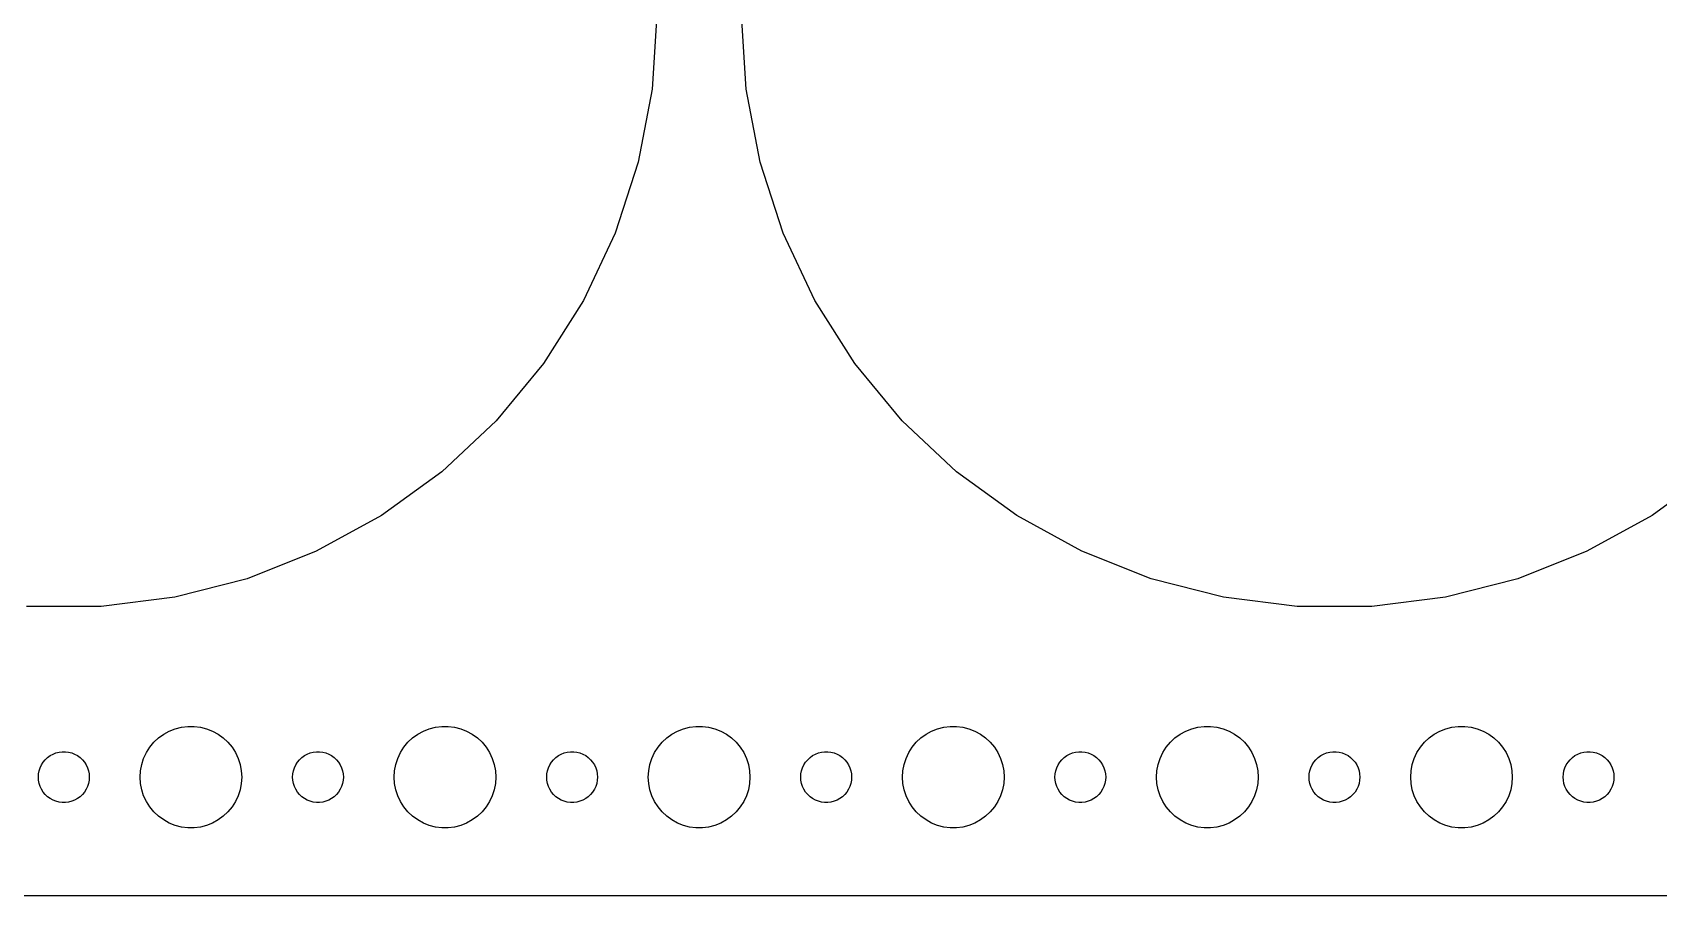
# Model space of a CAD drawing. Header units: metres. Extents: x -194 to 194, y -52 to 52.
# Drawn here: x -1.8 to 94.1, y -52 to -1 of the extents above; entities that cross this region are included whole.
import ezdxf

# ---------------------------------------------------------------- set-up
doc = ezdxf.new("R2010")
doc.units = ezdxf.units.M

msp = doc.modelspace()

# ---------------------------------------------------------------- linework, layer by layer
for p, q in [((35, 0), (34.724, -4.38666)), ((40.276, -4.38666), (40, 0)), ((34.724, -4.38666), (33.9004, -8.70413)), ((41.0996, -8.70413), (40.276, -4.38666)), ((33.9004, -8.70413), (32.5422, -12.8844)), ((42.4578, -12.8844), (41.0996, -8.70413)), ((32.5422, -12.8844), (30.6707, -16.8614)), ((44.3293, -16.8614), (42.4578, -12.8844)), ((30.6707, -16.8614), (28.3156, -20.5725)), ((46.6844, -20.5725), (44.3293, -16.8614)), ((28.3156, -20.5725), (25.5139, -23.9591)), ((49.4861, -23.9591), (46.6844, -20.5725)), ((25.5139, -23.9591), (22.3098, -26.968)), ((52.6902, -26.968), (49.4861, -23.9591)), ((22.3098, -26.968), (18.7539, -29.5515)), ((56.2461, -29.5515), (52.6902, -26.968)), ((97.3098, -26.968), (93.7539, -29.5515)), ((18.7539, -29.5515), (14.9023, -31.6689)), ((60.0977, -31.6689), (56.2461, -29.5515)), ((93.7539, -29.5515), (89.9023, -31.6689)), ((14.9023, -31.6689), (10.8156, -33.287)), ((64.1844, -33.287), (60.0977, -31.6689)), ((89.9023, -31.6689), (85.8156, -33.287)), ((10.8156, -33.287), (6.55833, -34.3801)), ((68.4417, -34.3801), (64.1844, -33.287)), ((85.8156, -33.287), (81.5583, -34.3801)), ((6.55833, -34.3801), (2.19766, -34.9309)), ((72.8023, -34.9309), (68.4417, -34.3801)), ((81.5583, -34.3801), (77.1977, -34.9309)), ((2.19766, -34.9309), (-2.19766, -34.9309)), ((77.1977, -34.9309), (72.8023, -34.9309)), ((6.22266, -42.2855), (6.57294, -42.1468)), ((6.57294, -42.1468), (6.93785, -42.0531)), ((6.93785, -42.0531), (7.31161, -42.0059)), ((7.31161, -42.0059), (7.68837, -42.0059)), ((7.68837, -42.0059), (8.06213, -42.0531)), ((8.06213, -42.0531), (8.42705, -42.1468)), ((8.42705, -42.1468), (8.77733, -42.2855)), ((21.2227, -42.2855), (21.5729, -42.1468)), ((21.5729, -42.1468), (21.9379, -42.0531)), ((21.9379, -42.0531), (22.3116, -42.0059)), ((22.3116, -42.0059), (22.6884, -42.0059)), ((22.6884, -42.0059), (23.0621, -42.0531)), ((23.0621, -42.0531), (23.427, -42.1468)), ((23.427, -42.1468), (23.7773, -42.2855)), ((36.2227, -42.2855), (36.5729, -42.1468)), ((36.5729, -42.1468), (36.9379, -42.0531)), ((36.9379, -42.0531), (37.3116, -42.0059)), ((37.3116, -42.0059), (37.6884, -42.0059)), ((37.6884, -42.0059), (38.0621, -42.0531)), ((38.0621, -42.0531), (38.427, -42.1468)), ((38.427, -42.1468), (38.7773, -42.2855)), ((51.2227, -42.2855), (51.5729, -42.1468)), ((51.5729, -42.1468), (51.9379, -42.0531)), ((51.9379, -42.0531), (52.3116, -42.0059)), ((52.3116, -42.0059), (52.6884, -42.0059)), ((52.6884, -42.0059), (53.0621, -42.0531)), ((53.0621, -42.0531), (53.427, -42.1468)), ((53.427, -42.1468), (53.7773, -42.2855)), ((66.2227, -42.2855), (66.573, -42.1468)), ((66.573, -42.1468), (66.9379, -42.0531)), ((66.9379, -42.0531), (67.3116, -42.0059)), ((67.3116, -42.0059), (67.6884, -42.0059)), ((67.6884, -42.0059), (68.0621, -42.0531)), ((68.0621, -42.0531), (68.427, -42.1468)), ((68.427, -42.1468), (68.7773, -42.2855)), ((81.2227, -42.2855), (81.573, -42.1468)), ((81.573, -42.1468), (81.9379, -42.0531)), ((81.9379, -42.0531), (82.3116, -42.0059)), ((82.3116, -42.0059), (82.6884, -42.0059)), ((82.6884, -42.0059), (83.0621, -42.0531)), ((83.0621, -42.0531), (83.427, -42.1468)), ((83.427, -42.1468), (83.7773, -42.2855)), ((5.07294, -43.2366), (5.31308, -42.9464)), ((5.31308, -42.9464), (5.58772, -42.6885)), ((5.58772, -42.6885), (5.89252, -42.467)), ((5.89252, -42.467), (6.22266, -42.2855)), ((8.77733, -42.2855), (9.10747, -42.467)), ((9.10747, -42.467), (9.41226, -42.6885)), ((9.41226, -42.6885), (9.6869, -42.9464)), ((9.6869, -42.9464), (9.92705, -43.2366)), ((20.0729, -43.2366), (20.3131, -42.9464)), ((20.3131, -42.9464), (20.5877, -42.6885)), ((20.5877, -42.6885), (20.8925, -42.467)), ((20.8925, -42.467), (21.2227, -42.2855)), ((23.7773, -42.2855), (24.1075, -42.467)), ((24.1075, -42.467), (24.4123, -42.6885)), ((24.4123, -42.6885), (24.6869, -42.9464)), ((24.6869, -42.9464), (24.927, -43.2366)), ((35.0729, -43.2366), (35.3131, -42.9464)), ((35.3131, -42.9464), (35.5877, -42.6885)), ((35.5877, -42.6885), (35.8925, -42.467)), ((35.8925, -42.467), (36.2227, -42.2855)), ((38.7773, -42.2855), (39.1075, -42.467)), ((39.1075, -42.467), (39.4123, -42.6885)), ((39.4123, -42.6885), (39.6869, -42.9464)), ((39.6869, -42.9464), (39.927, -43.2366)), ((50.0729, -43.2366), (50.3131, -42.9464)), ((50.3131, -42.9464), (50.5877, -42.6885)), ((50.5877, -42.6885), (50.8925, -42.467)), ((50.8925, -42.467), (51.2227, -42.2855)), ((53.7773, -42.2855), (54.1075, -42.467)), ((54.1075, -42.467), (54.4123, -42.6885)), ((54.4123, -42.6885), (54.6869, -42.9464)), ((54.6869, -42.9464), (54.927, -43.2366)), ((65.073, -43.2366), (65.3131, -42.9464)), ((65.3131, -42.9464), (65.5877, -42.6885)), ((65.5877, -42.6885), (65.8925, -42.467)), ((65.8925, -42.467), (66.2227, -42.2855)), ((68.7773, -42.2855), (69.1075, -42.467)), ((69.1075, -42.467), (69.4123, -42.6885)), ((69.4123, -42.6885), (69.6869, -42.9464)), ((69.6869, -42.9464), (69.927, -43.2366)), ((80.073, -43.2366), (80.3131, -42.9464)), ((80.3131, -42.9464), (80.5877, -42.6885)), ((80.5877, -42.6885), (80.8925, -42.467)), ((80.8925, -42.467), (81.2227, -42.2855)), ((83.7773, -42.2855), (84.1075, -42.467)), ((84.1075, -42.467), (84.4123, -42.6885)), ((84.4123, -42.6885), (84.6869, -42.9464)), ((84.6869, -42.9464), (84.927, -43.2366)), ((-1.31445, -44.2774), (-1.21352, -44.1183)), ((-1.21352, -44.1183), (-1.09344, -43.9732)), ((-1.09344, -43.9732), (-0.95613, -43.8442)), ((-0.95613, -43.8442), (-0.80373, -43.7335)), ((-0.80373, -43.7335), (-0.63866, -43.6428)), ((-0.63866, -43.6428), (-0.46352, -43.5734)), ((-0.46352, -43.5734), (-0.28107, -43.5266)), ((-0.28107, -43.5266), (-0.09418, -43.503)), ((-0.09418, -43.503), (0.09418, -43.503)), ((0.09418, -43.503), (0.28107, -43.5266)), ((0.28107, -43.5266), (0.46352, -43.5734)), ((0.46352, -43.5734), (0.63866, -43.6428)), ((0.63866, -43.6428), (0.80373, -43.7335)), ((0.80373, -43.7335), (0.95613, -43.8442)), ((0.95613, -43.8442), (1.09344, -43.9732)), ((1.09344, -43.9732), (1.21352, -44.1183)), ((1.21352, -44.1183), (1.31445, -44.2774)), ((4.59424, -44.2539), (4.71066, -43.8956)), ((4.71066, -43.8956), (4.87108, -43.5547)), ((4.87108, -43.5547), (5.07294, -43.2366)), ((9.92705, -43.2366), (10.1289, -43.5547)), ((10.1289, -43.5547), (10.2893, -43.8956)), ((10.2893, -43.8956), (10.4057, -44.2539)), ((13.6855, -44.2774), (13.7865, -44.1183)), ((13.7865, -44.1183), (13.9065, -43.9732)), ((13.9065, -43.9732), (14.0439, -43.8442)), ((14.0439, -43.8442), (14.1963, -43.7335)), ((14.1963, -43.7335), (14.3613, -43.6428)), ((14.3613, -43.6428), (14.5365, -43.5734)), ((14.5365, -43.5734), (14.7189, -43.5266)), ((14.7189, -43.5266), (14.9058, -43.503)), ((14.9058, -43.503), (15.0942, -43.503)), ((15.0942, -43.503), (15.2811, -43.5266)), ((15.2811, -43.5266), (15.4635, -43.5734)), ((15.4635, -43.5734), (15.6387, -43.6428)), ((15.6387, -43.6428), (15.8037, -43.7335)), ((15.8037, -43.7335), (15.9561, -43.8442)), ((15.9561, -43.8442), (16.0934, -43.9732)), ((16.0934, -43.9732), (16.2135, -44.1183)), ((16.2135, -44.1183), (16.3145, -44.2774)), ((19.5942, -44.2539), (19.7107, -43.8956)), ((19.7107, -43.8956), (19.8711, -43.5547)), ((19.8711, -43.5547), (20.0729, -43.2366)), ((24.927, -43.2366), (25.1289, -43.5547)), ((25.1289, -43.5547), (25.2893, -43.8956)), ((25.2893, -43.8956), (25.4057, -44.2539)), ((28.6855, -44.2774), (28.7865, -44.1183)), ((28.7865, -44.1183), (28.9065, -43.9732)), ((28.9065, -43.9732), (29.0439, -43.8442)), ((29.0439, -43.8442), (29.1963, -43.7335)), ((29.1963, -43.7335), (29.3613, -43.6428)), ((29.3613, -43.6428), (29.5365, -43.5734)), ((29.5365, -43.5734), (29.7189, -43.5266)), ((29.7189, -43.5266), (29.9058, -43.503)), ((29.9058, -43.503), (30.0942, -43.503)), ((30.0942, -43.503), (30.2811, -43.5266)), ((30.2811, -43.5266), (30.4635, -43.5734)), ((30.4635, -43.5734), (30.6387, -43.6428)), ((30.6387, -43.6428), (30.8037, -43.7335)), ((30.8037, -43.7335), (30.9561, -43.8442)), ((30.9561, -43.8442), (31.0934, -43.9732)), ((31.0934, -43.9732), (31.2135, -44.1183)), ((31.2135, -44.1183), (31.3145, -44.2774)), ((34.5942, -44.2539), (34.7107, -43.8956)), ((34.7107, -43.8956), (34.8711, -43.5547)), ((34.8711, -43.5547), (35.0729, -43.2366)), ((39.927, -43.2366), (40.1289, -43.5547)), ((40.1289, -43.5547), (40.2893, -43.8956)), ((40.2893, -43.8956), (40.4057, -44.2539)), ((43.6855, -44.2774), (43.7865, -44.1183)), ((43.7865, -44.1183), (43.9065, -43.9732)), ((43.9065, -43.9732), (44.0439, -43.8442)), ((44.0439, -43.8442), (44.1963, -43.7335)), ((44.1963, -43.7335), (44.3613, -43.6428)), ((44.3613, -43.6428), (44.5365, -43.5734)), ((44.5365, -43.5734), (44.7189, -43.5266)), ((44.7189, -43.5266), (44.9058, -43.503)), ((44.9058, -43.503), (45.0942, -43.503)), ((45.0942, -43.503), (45.2811, -43.5266)), ((45.2811, -43.5266), (45.4635, -43.5734)), ((45.4635, -43.5734), (45.6387, -43.6428)), ((45.6387, -43.6428), (45.8037, -43.7335)), ((45.8037, -43.7335), (45.9561, -43.8442)), ((45.9561, -43.8442), (46.0934, -43.9732)), ((46.0934, -43.9732), (46.2135, -44.1183)), ((46.2135, -44.1183), (46.3145, -44.2774)), ((49.5942, -44.2539), (49.7107, -43.8956)), ((49.7107, -43.8956), (49.8711, -43.5547)), ((49.8711, -43.5547), (50.0729, -43.2366)), ((54.927, -43.2366), (55.1289, -43.5547)), ((55.1289, -43.5547), (55.2893, -43.8956)), ((55.2893, -43.8956), (55.4057, -44.2539)), ((58.6855, -44.2774), (58.7865, -44.1183)), ((58.7865, -44.1183), (58.9065, -43.9732)), ((58.9065, -43.9732), (59.0439, -43.8442)), ((59.0439, -43.8442), (59.1963, -43.7335)), ((59.1963, -43.7335), (59.3613, -43.6428)), ((59.3613, -43.6428), (59.5365, -43.5734)), ((59.5365, -43.5734), (59.7189, -43.5266)), ((59.7189, -43.5266), (59.9058, -43.503)), ((59.9058, -43.503), (60.0942, -43.503)), ((60.0942, -43.503), (60.2811, -43.5266)), ((60.2811, -43.5266), (60.4635, -43.5734)), ((60.4635, -43.5734), (60.6387, -43.6428)), ((60.6387, -43.6428), (60.8037, -43.7335)), ((60.8037, -43.7335), (60.9561, -43.8442)), ((60.9561, -43.8442), (61.0934, -43.9732)), ((61.0934, -43.9732), (61.2135, -44.1183)), ((61.2135, -44.1183), (61.3145, -44.2774)), ((64.5943, -44.2539), (64.7107, -43.8956)), ((64.7107, -43.8956), (64.8711, -43.5547)), ((64.8711, -43.5547), (65.073, -43.2366)), ((69.927, -43.2366), (70.1289, -43.5547)), ((70.1289, -43.5547), (70.2893, -43.8956)), ((70.2893, -43.8956), (70.4057, -44.2539)), ((73.6855, -44.2774), (73.7865, -44.1183)), ((73.7865, -44.1183), (73.9065, -43.9732)), ((73.9065, -43.9732), (74.0439, -43.8442)), ((74.0439, -43.8442), (74.1963, -43.7335)), ((74.1963, -43.7335), (74.3613, -43.6428)), ((74.3613, -43.6428), (74.5365, -43.5734)), ((74.5365, -43.5734), (74.7189, -43.5266)), ((74.7189, -43.5266), (74.9058, -43.503)), ((74.9058, -43.503), (75.0942, -43.503)), ((75.0942, -43.503), (75.2811, -43.5266)), ((75.2811, -43.5266), (75.4635, -43.5734)), ((75.4635, -43.5734), (75.6387, -43.6428)), ((75.6387, -43.6428), (75.8037, -43.7335)), ((75.8037, -43.7335), (75.9561, -43.8442)), ((75.9561, -43.8442), (76.0934, -43.9732)), ((76.0934, -43.9732), (76.2135, -44.1183)), ((76.2135, -44.1183), (76.3145, -44.2774)), ((79.5943, -44.2539), (79.7107, -43.8956)), ((79.7107, -43.8956), (79.8711, -43.5547)), ((79.8711, -43.5547), (80.073, -43.2366)), ((84.927, -43.2366), (85.1289, -43.5547)), ((85.1289, -43.5547), (85.2893, -43.8956)), ((85.2893, -43.8956), (85.4057, -44.2539)), ((88.6855, -44.2774), (88.7865, -44.1183)), ((88.7865, -44.1183), (88.9065, -43.9732)), ((88.9065, -43.9732), (89.0439, -43.8442)), ((89.0439, -43.8442), (89.1963, -43.7335)), ((89.1963, -43.7335), (89.3613, -43.6428)), ((89.3613, -43.6428), (89.5365, -43.5734)), ((89.5365, -43.5734), (89.7189, -43.5266)), ((89.7189, -43.5266), (89.9058, -43.503)), ((89.9058, -43.503), (90.0942, -43.503)), ((90.0942, -43.503), (90.2811, -43.5266)), ((90.2811, -43.5266), (90.4635, -43.5734)), ((90.4635, -43.5734), (90.6387, -43.6428)), ((90.6387, -43.6428), (90.8037, -43.7335)), ((90.8037, -43.7335), (90.9561, -43.8442)), ((90.9561, -43.8442), (91.0934, -43.9732)), ((91.0934, -43.9732), (91.2135, -44.1183)), ((91.2135, -44.1183), (91.3145, -44.2774)), ((-1.5, -45), (-1.48816, -44.812)), ((-1.48816, -45.188), (-1.5, -45)), ((-1.48816, -44.812), (-1.45287, -44.627)), ((-1.45287, -44.627), (-1.39465, -44.4478)), ((-1.39465, -44.4478), (-1.31445, -44.2774)), ((1.31445, -44.2774), (1.39465, -44.4478)), ((1.39465, -44.4478), (1.45287, -44.627)), ((1.45287, -44.627), (1.48816, -44.812)), ((1.48816, -44.812), (1.5, -45)), ((1.5, -45), (1.48816, -45.188)), ((4.5, -45), (4.52365, -44.624)), ((4.52365, -45.376), (4.5, -45)), ((4.52365, -44.624), (4.59424, -44.2539)), ((10.4057, -44.2539), (10.4763, -44.624)), ((10.4763, -44.624), (10.5, -45)), ((10.5, -45), (10.4763, -45.376)), ((13.5, -45), (13.5118, -44.812)), ((13.5118, -45.188), (13.5, -45)), ((13.5118, -44.812), (13.5471, -44.627)), ((13.5471, -44.627), (13.6053, -44.4478)), ((13.6053, -44.4478), (13.6855, -44.2774)), ((16.3145, -44.2774), (16.3947, -44.4478)), ((16.3947, -44.4478), (16.4529, -44.627)), ((16.4529, -44.627), (16.4882, -44.812)), ((16.4882, -44.812), (16.5, -45)), ((16.5, -45), (16.4882, -45.188)), ((19.5, -45), (19.5237, -44.624)), ((19.5237, -45.376), (19.5, -45)), ((19.5237, -44.624), (19.5942, -44.2539)), ((25.4057, -44.2539), (25.4763, -44.624)), ((25.4763, -44.624), (25.5, -45)), ((25.5, -45), (25.4763, -45.376)), ((28.5, -45), (28.5118, -44.812)), ((28.5118, -45.188), (28.5, -45)), ((28.5118, -44.812), (28.5471, -44.627)), ((28.5471, -44.627), (28.6053, -44.4478)), ((28.6053, -44.4478), (28.6855, -44.2774)), ((31.3145, -44.2774), (31.3947, -44.4478)), ((31.3947, -44.4478), (31.4529, -44.627)), ((31.4529, -44.627), (31.4882, -44.812)), ((31.4882, -44.812), (31.5, -45)), ((31.5, -45), (31.4882, -45.188)), ((34.5, -45), (34.5237, -44.624)), ((34.5237, -45.376), (34.5, -45)), ((34.5237, -44.624), (34.5942, -44.2539)), ((40.4057, -44.2539), (40.4763, -44.624)), ((40.4763, -44.624), (40.5, -45)), ((40.5, -45), (40.4763, -45.376)), ((43.5, -45), (43.5118, -44.812)), ((43.5118, -45.188), (43.5, -45)), ((43.5118, -44.812), (43.5471, -44.627)), ((43.5471, -44.627), (43.6053, -44.4478)), ((43.6053, -44.4478), (43.6855, -44.2774)), ((46.3145, -44.2774), (46.3947, -44.4478)), ((46.3947, -44.4478), (46.4529, -44.627)), ((46.4529, -44.627), (46.4882, -44.812)), ((46.4882, -44.812), (46.5, -45)), ((46.5, -45), (46.4882, -45.188)), ((49.5, -45), (49.5237, -44.624)), ((49.5237, -45.376), (49.5, -45)), ((49.5237, -44.624), (49.5942, -44.2539)), ((55.4057, -44.2539), (55.4763, -44.624)), ((55.4763, -44.624), (55.5, -45)), ((55.5, -45), (55.4763, -45.376)), ((58.5, -45), (58.5118, -44.812)), ((58.5118, -45.188), (58.5, -45)), ((58.5118, -44.812), (58.5471, -44.627)), ((58.5471, -44.627), (58.6053, -44.4478)), ((58.6053, -44.4478), (58.6855, -44.2774)), ((61.3145, -44.2774), (61.3947, -44.4478)), ((61.3947, -44.4478), (61.4529, -44.627)), ((61.4529, -44.627), (61.4882, -44.812)), ((61.4882, -44.812), (61.5, -45)), ((61.5, -45), (61.4882, -45.188)), ((64.5, -45), (64.5237, -44.624)), ((64.5237, -45.376), (64.5, -45)), ((64.5237, -44.624), (64.5943, -44.2539)), ((70.4057, -44.2539), (70.4763, -44.624)), ((70.4763, -44.624), (70.5, -45)), ((70.5, -45), (70.4763, -45.376)), ((73.5, -45), (73.5118, -44.812)), ((73.5118, -45.188), (73.5, -45)), ((73.5118, -44.812), (73.5471, -44.627)), ((73.5471, -44.627), (73.6053, -44.4478)), ((73.6053, -44.4478), (73.6855, -44.2774)), ((76.3145, -44.2774), (76.3947, -44.4478)), ((76.3947, -44.4478), (76.4529, -44.627)), ((76.4529, -44.627), (76.4882, -44.812)), ((76.4882, -44.812), (76.5, -45)), ((76.5, -45), (76.4882, -45.188)), ((79.5, -45), (79.5237, -44.624)), ((79.5237, -45.376), (79.5, -45)), ((79.5237, -44.624), (79.5943, -44.2539)), ((85.4057, -44.2539), (85.4763, -44.624)), ((85.4763, -44.624), (85.5, -45)), ((85.5, -45), (85.4763, -45.376)), ((88.5, -45), (88.5118, -44.812)), ((88.5118, -45.188), (88.5, -45)), ((88.5118, -44.812), (88.5471, -44.627)), ((88.5471, -44.627), (88.6053, -44.4478)), ((88.6053, -44.4478), (88.6855, -44.2774)), ((91.3145, -44.2774), (91.3947, -44.4478)), ((91.3947, -44.4478), (91.4529, -44.627)), ((91.4529, -44.627), (91.4882, -44.812)), ((91.4882, -44.812), (91.5, -45)), ((91.5, -45), (91.4882, -45.188)), ((-1.45287, -45.373), (-1.48816, -45.188)), ((-1.39465, -45.5522), (-1.45287, -45.373)), ((-1.31445, -45.7226), (-1.39465, -45.5522)), ((-1.21352, -45.8817), (-1.31445, -45.7226)), ((-1.09344, -46.0268), (-1.21352, -45.8817)), ((-0.95613, -46.1558), (-1.09344, -46.0268)), ((1.09344, -46.0268), (0.95613, -46.1558)), ((1.21352, -45.8817), (1.09344, -46.0268)), ((1.31445, -45.7226), (1.21352, -45.8817)), ((1.39465, -45.5522), (1.31445, -45.7226)), ((1.45287, -45.373), (1.39465, -45.5522)), ((1.48816, -45.188), (1.45287, -45.373)), ((4.59424, -45.7461), (4.52365, -45.376)), ((4.71066, -46.1044), (4.59424, -45.7461)), ((10.4057, -45.7461), (10.2893, -46.1044)), ((10.4763, -45.376), (10.4057, -45.7461)), ((13.5471, -45.373), (13.5118, -45.188)), ((13.6053, -45.5522), (13.5471, -45.373)), ((13.6855, -45.7226), (13.6053, -45.5522)), ((13.7865, -45.8817), (13.6855, -45.7226)), ((13.9065, -46.0268), (13.7865, -45.8817)), ((14.0439, -46.1558), (13.9065, -46.0268)), ((16.0934, -46.0268), (15.9561, -46.1558)), ((16.2135, -45.8817), (16.0934, -46.0268)), ((16.3145, -45.7226), (16.2135, -45.8817)), ((16.3947, -45.5522), (16.3145, -45.7226)), ((16.4529, -45.373), (16.3947, -45.5522)), ((16.4882, -45.188), (16.4529, -45.373)), ((19.5942, -45.7461), (19.5237, -45.376)), ((19.7107, -46.1044), (19.5942, -45.7461)), ((25.4057, -45.7461), (25.2893, -46.1044)), ((25.4763, -45.376), (25.4057, -45.7461)), ((28.5471, -45.373), (28.5118, -45.188)), ((28.6053, -45.5522), (28.5471, -45.373)), ((28.6855, -45.7226), (28.6053, -45.5522)), ((28.7865, -45.8817), (28.6855, -45.7226)), ((28.9065, -46.0268), (28.7865, -45.8817)), ((29.0439, -46.1558), (28.9065, -46.0268)), ((31.0934, -46.0268), (30.9561, -46.1558)), ((31.2135, -45.8817), (31.0934, -46.0268)), ((31.3145, -45.7226), (31.2135, -45.8817)), ((31.3947, -45.5522), (31.3145, -45.7226)), ((31.4529, -45.373), (31.3947, -45.5522)), ((31.4882, -45.188), (31.4529, -45.373)), ((34.5942, -45.7461), (34.5237, -45.376)), ((34.7107, -46.1044), (34.5942, -45.7461)), ((40.4057, -45.7461), (40.2893, -46.1044)), ((40.4763, -45.376), (40.4057, -45.7461)), ((43.5471, -45.373), (43.5118, -45.188)), ((43.6053, -45.5522), (43.5471, -45.373)), ((43.6855, -45.7226), (43.6053, -45.5522)), ((43.7865, -45.8817), (43.6855, -45.7226)), ((43.9065, -46.0268), (43.7865, -45.8817)), ((44.0439, -46.1558), (43.9065, -46.0268)), ((46.0934, -46.0268), (45.9561, -46.1558)), ((46.2135, -45.8817), (46.0934, -46.0268)), ((46.3145, -45.7226), (46.2135, -45.8817)), ((46.3947, -45.5522), (46.3145, -45.7226)), ((46.4529, -45.373), (46.3947, -45.5522)), ((46.4882, -45.188), (46.4529, -45.373)), ((49.5942, -45.7461), (49.5237, -45.376)), ((49.7107, -46.1044), (49.5942, -45.7461)), ((55.4057, -45.7461), (55.2893, -46.1044)), ((55.4763, -45.376), (55.4057, -45.7461)), ((58.5471, -45.373), (58.5118, -45.188)), ((58.6053, -45.5522), (58.5471, -45.373)), ((58.6855, -45.7226), (58.6053, -45.5522)), ((58.7865, -45.8817), (58.6855, -45.7226)), ((58.9065, -46.0268), (58.7865, -45.8817)), ((59.0439, -46.1558), (58.9065, -46.0268)), ((61.0934, -46.0268), (60.9561, -46.1558)), ((61.2135, -45.8817), (61.0934, -46.0268)), ((61.3145, -45.7226), (61.2135, -45.8817)), ((61.3947, -45.5522), (61.3145, -45.7226)), ((61.4529, -45.373), (61.3947, -45.5522)), ((61.4882, -45.188), (61.4529, -45.373)), ((64.5943, -45.7461), (64.5237, -45.376)), ((64.7107, -46.1044), (64.5943, -45.7461)), ((70.4057, -45.7461), (70.2893, -46.1044)), ((70.4763, -45.376), (70.4057, -45.7461)), ((73.5471, -45.373), (73.5118, -45.188)), ((73.6053, -45.5522), (73.5471, -45.373)), ((73.6855, -45.7226), (73.6053, -45.5522)), ((73.7865, -45.8817), (73.6855, -45.7226)), ((73.9065, -46.0268), (73.7865, -45.8817)), ((74.0439, -46.1558), (73.9065, -46.0268)), ((76.0934, -46.0268), (75.9561, -46.1558)), ((76.2135, -45.8817), (76.0934, -46.0268)), ((76.3145, -45.7226), (76.2135, -45.8817)), ((76.3947, -45.5522), (76.3145, -45.7226)), ((76.4529, -45.373), (76.3947, -45.5522)), ((76.4882, -45.188), (76.4529, -45.373)), ((79.5943, -45.7461), (79.5237, -45.376)), ((79.7107, -46.1044), (79.5943, -45.7461)), ((85.4057, -45.7461), (85.2893, -46.1044)), ((85.4763, -45.376), (85.4057, -45.7461)), ((88.5471, -45.373), (88.5118, -45.188)), ((88.6053, -45.5522), (88.5471, -45.373)), ((88.6855, -45.7226), (88.6053, -45.5522)), ((88.7865, -45.8817), (88.6855, -45.7226)), ((88.9065, -46.0268), (88.7865, -45.8817)), ((89.0439, -46.1558), (88.9065, -46.0268)), ((91.0934, -46.0268), (90.9561, -46.1558)), ((91.2135, -45.8817), (91.0934, -46.0268)), ((91.3145, -45.7226), (91.2135, -45.8817)), ((91.3947, -45.5522), (91.3145, -45.7226)), ((91.4529, -45.373), (91.3947, -45.5522)), ((91.4882, -45.188), (91.4529, -45.373)), ((-0.80373, -46.2665), (-0.95613, -46.1558)), ((-0.63866, -46.3572), (-0.80373, -46.2665)), ((-0.46352, -46.4266), (-0.63866, -46.3572)), ((-0.28107, -46.4734), (-0.46352, -46.4266)), ((-0.09418, -46.497), (-0.28107, -46.4734)), ((0.09418, -46.497), (-0.09418, -46.497)), ((0.28107, -46.4734), (0.09418, -46.497)), ((0.46352, -46.4266), (0.28107, -46.4734)), ((0.63866, -46.3572), (0.46352, -46.4266)), ((0.80373, -46.2665), (0.63866, -46.3572)), ((0.95613, -46.1558), (0.80373, -46.2665)), ((4.87108, -46.4453), (4.71066, -46.1044)), ((5.07294, -46.7634), (4.87108, -46.4453)), ((5.31308, -47.0536), (5.07294, -46.7634)), ((9.92705, -46.7634), (9.6869, -47.0536)), ((10.1289, -46.4453), (9.92705, -46.7634)), ((10.2893, -46.1044), (10.1289, -46.4453)), ((14.1963, -46.2665), (14.0439, -46.1558)), ((14.3613, -46.3572), (14.1963, -46.2665)), ((14.5365, -46.4266), (14.3613, -46.3572)), ((14.7189, -46.4734), (14.5365, -46.4266)), ((14.9058, -46.497), (14.7189, -46.4734)), ((15.0942, -46.497), (14.9058, -46.497)), ((15.2811, -46.4734), (15.0942, -46.497)), ((15.4635, -46.4266), (15.2811, -46.4734)), ((15.6387, -46.3572), (15.4635, -46.4266)), ((15.8037, -46.2665), (15.6387, -46.3572)), ((15.9561, -46.1558), (15.8037, -46.2665)), ((19.8711, -46.4453), (19.7107, -46.1044)), ((20.0729, -46.7634), (19.8711, -46.4453)), ((20.3131, -47.0536), (20.0729, -46.7634)), ((24.927, -46.7634), (24.6869, -47.0536)), ((25.1289, -46.4453), (24.927, -46.7634)), ((25.2893, -46.1044), (25.1289, -46.4453)), ((29.1963, -46.2665), (29.0439, -46.1558)), ((29.3613, -46.3572), (29.1963, -46.2665)), ((29.5365, -46.4266), (29.3613, -46.3572)), ((29.7189, -46.4734), (29.5365, -46.4266)), ((29.9058, -46.497), (29.7189, -46.4734)), ((30.0942, -46.497), (29.9058, -46.497)), ((30.2811, -46.4734), (30.0942, -46.497)), ((30.4635, -46.4266), (30.2811, -46.4734)), ((30.6387, -46.3572), (30.4635, -46.4266)), ((30.8037, -46.2665), (30.6387, -46.3572)), ((30.9561, -46.1558), (30.8037, -46.2665)), ((34.8711, -46.4453), (34.7107, -46.1044)), ((35.0729, -46.7634), (34.8711, -46.4453)), ((35.3131, -47.0536), (35.0729, -46.7634)), ((39.927, -46.7634), (39.6869, -47.0536)), ((40.1289, -46.4453), (39.927, -46.7634)), ((40.2893, -46.1044), (40.1289, -46.4453)), ((44.1963, -46.2665), (44.0439, -46.1558)), ((44.3613, -46.3572), (44.1963, -46.2665)), ((44.5365, -46.4266), (44.3613, -46.3572)), ((44.7189, -46.4734), (44.5365, -46.4266)), ((44.9058, -46.497), (44.7189, -46.4734)), ((45.0942, -46.497), (44.9058, -46.497)), ((45.2811, -46.4734), (45.0942, -46.497)), ((45.4635, -46.4266), (45.2811, -46.4734)), ((45.6387, -46.3572), (45.4635, -46.4266)), ((45.8037, -46.2665), (45.6387, -46.3572)), ((45.9561, -46.1558), (45.8037, -46.2665)), ((49.8711, -46.4453), (49.7107, -46.1044)), ((50.0729, -46.7634), (49.8711, -46.4453)), ((50.3131, -47.0536), (50.0729, -46.7634)), ((54.927, -46.7634), (54.6869, -47.0536)), ((55.1289, -46.4453), (54.927, -46.7634)), ((55.2893, -46.1044), (55.1289, -46.4453)), ((59.1963, -46.2665), (59.0439, -46.1558)), ((59.3613, -46.3572), (59.1963, -46.2665)), ((59.5365, -46.4266), (59.3613, -46.3572)), ((59.7189, -46.4734), (59.5365, -46.4266)), ((59.9058, -46.497), (59.7189, -46.4734)), ((60.0942, -46.497), (59.9058, -46.497)), ((60.2811, -46.4734), (60.0942, -46.497)), ((60.4635, -46.4266), (60.2811, -46.4734)), ((60.6387, -46.3572), (60.4635, -46.4266)), ((60.8037, -46.2665), (60.6387, -46.3572)), ((60.9561, -46.1558), (60.8037, -46.2665)), ((64.8711, -46.4453), (64.7107, -46.1044)), ((65.073, -46.7634), (64.8711, -46.4453)), ((65.3131, -47.0536), (65.073, -46.7634)), ((69.927, -46.7634), (69.6869, -47.0536)), ((70.1289, -46.4453), (69.927, -46.7634)), ((70.2893, -46.1044), (70.1289, -46.4453)), ((74.1963, -46.2665), (74.0439, -46.1558)), ((74.3613, -46.3572), (74.1963, -46.2665)), ((74.5365, -46.4266), (74.3613, -46.3572)), ((74.7189, -46.4734), (74.5365, -46.4266)), ((74.9058, -46.497), (74.7189, -46.4734)), ((75.0942, -46.497), (74.9058, -46.497)), ((75.2811, -46.4734), (75.0942, -46.497)), ((75.4635, -46.4266), (75.2811, -46.4734)), ((75.6387, -46.3572), (75.4635, -46.4266)), ((75.8037, -46.2665), (75.6387, -46.3572)), ((75.9561, -46.1558), (75.8037, -46.2665)), ((79.8711, -46.4453), (79.7107, -46.1044)), ((80.073, -46.7634), (79.8711, -46.4453)), ((80.3131, -47.0536), (80.073, -46.7634)), ((84.927, -46.7634), (84.6869, -47.0536)), ((85.1289, -46.4453), (84.927, -46.7634)), ((85.2893, -46.1044), (85.1289, -46.4453)), ((89.1963, -46.2665), (89.0439, -46.1558)), ((89.3613, -46.3572), (89.1963, -46.2665)), ((89.5365, -46.4266), (89.3613, -46.3572)), ((89.7189, -46.4734), (89.5365, -46.4266)), ((89.9058, -46.497), (89.7189, -46.4734)), ((90.0942, -46.497), (89.9058, -46.497)), ((90.2811, -46.4734), (90.0942, -46.497)), ((90.4635, -46.4266), (90.2811, -46.4734)), ((90.6387, -46.3572), (90.4635, -46.4266)), ((90.8037, -46.2665), (90.6387, -46.3572)), ((90.9561, -46.1558), (90.8037, -46.2665)), ((5.58772, -47.3115), (5.31308, -47.0536)), ((5.89252, -47.533), (5.58772, -47.3115)), ((6.22266, -47.7145), (5.89252, -47.533)), ((6.57294, -47.8532), (6.22266, -47.7145)), ((6.93785, -47.9469), (6.57294, -47.8532)), ((7.31161, -47.9941), (6.93785, -47.9469)), ((8.06213, -47.9469), (7.68837, -47.9941)), ((8.42705, -47.8532), (8.06213, -47.9469)), ((8.77733, -47.7145), (8.42705, -47.8532)), ((9.10747, -47.533), (8.77733, -47.7145)), ((9.41226, -47.3115), (9.10747, -47.533)), ((9.6869, -47.0536), (9.41226, -47.3115)), ((20.5877, -47.3115), (20.3131, -47.0536)), ((20.8925, -47.533), (20.5877, -47.3115)), ((21.2227, -47.7145), (20.8925, -47.533)), ((21.5729, -47.8532), (21.2227, -47.7145)), ((21.9379, -47.9469), (21.5729, -47.8532)), ((22.3116, -47.9941), (21.9379, -47.9469)), ((23.0621, -47.9469), (22.6884, -47.9941)), ((23.427, -47.8532), (23.0621, -47.9469)), ((23.7773, -47.7145), (23.427, -47.8532)), ((24.1075, -47.533), (23.7773, -47.7145)), ((24.4123, -47.3115), (24.1075, -47.533)), ((24.6869, -47.0536), (24.4123, -47.3115)), ((35.5877, -47.3115), (35.3131, -47.0536)), ((35.8925, -47.533), (35.5877, -47.3115)), ((36.2227, -47.7145), (35.8925, -47.533)), ((36.5729, -47.8532), (36.2227, -47.7145)), ((36.9379, -47.9469), (36.5729, -47.8532)), ((37.3116, -47.9941), (36.9379, -47.9469)), ((38.0621, -47.9469), (37.6884, -47.9941)), ((38.427, -47.8532), (38.0621, -47.9469)), ((38.7773, -47.7145), (38.427, -47.8532)), ((39.1075, -47.533), (38.7773, -47.7145)), ((39.4123, -47.3115), (39.1075, -47.533)), ((39.6869, -47.0536), (39.4123, -47.3115)), ((50.5877, -47.3115), (50.3131, -47.0536)), ((50.8925, -47.533), (50.5877, -47.3115)), ((51.2227, -47.7145), (50.8925, -47.533)), ((51.5729, -47.8532), (51.2227, -47.7145)), ((51.9379, -47.9469), (51.5729, -47.8532)), ((52.3116, -47.9941), (51.9379, -47.9469)), ((53.0621, -47.9469), (52.6884, -47.9941)), ((53.427, -47.8532), (53.0621, -47.9469)), ((53.7773, -47.7145), (53.427, -47.8532)), ((54.1075, -47.533), (53.7773, -47.7145)), ((54.4123, -47.3115), (54.1075, -47.533)), ((54.6869, -47.0536), (54.4123, -47.3115)), ((65.5877, -47.3115), (65.3131, -47.0536)), ((65.8925, -47.533), (65.5877, -47.3115)), ((66.2227, -47.7145), (65.8925, -47.533)), ((66.573, -47.8532), (66.2227, -47.7145)), ((66.9379, -47.9469), (66.573, -47.8532)), ((67.3116, -47.9941), (66.9379, -47.9469)), ((68.0621, -47.9469), (67.6884, -47.9941)), ((68.427, -47.8532), (68.0621, -47.9469)), ((68.7773, -47.7145), (68.427, -47.8532)), ((69.1075, -47.533), (68.7773, -47.7145)), ((69.4123, -47.3115), (69.1075, -47.533)), ((69.6869, -47.0536), (69.4123, -47.3115)), ((80.5877, -47.3115), (80.3131, -47.0536)), ((80.8925, -47.533), (80.5877, -47.3115)), ((81.2227, -47.7145), (80.8925, -47.533)), ((81.573, -47.8532), (81.2227, -47.7145)), ((81.9379, -47.9469), (81.573, -47.8532)), ((82.3116, -47.9941), (81.9379, -47.9469)), ((83.0621, -47.9469), (82.6884, -47.9941)), ((83.427, -47.8532), (83.0621, -47.9469)), ((83.7773, -47.7145), (83.427, -47.8532)), ((84.1075, -47.533), (83.7773, -47.7145)), ((84.4123, -47.3115), (84.1075, -47.533)), ((84.6869, -47.0536), (84.4123, -47.3115)), ((7.68837, -47.9941), (7.31161, -47.9941)), ((22.6884, -47.9941), (22.3116, -47.9941)), ((37.6884, -47.9941), (37.3116, -47.9941)), ((52.6884, -47.9941), (52.3116, -47.9941)), ((67.6884, -47.9941), (67.3116, -47.9941)), ((82.6884, -47.9941), (82.3116, -47.9941)), ((-189.814, -51.9901), (189.814, -51.9901))]:
    msp.add_line(p, q)

doc.saveas('drawing.dxf')
